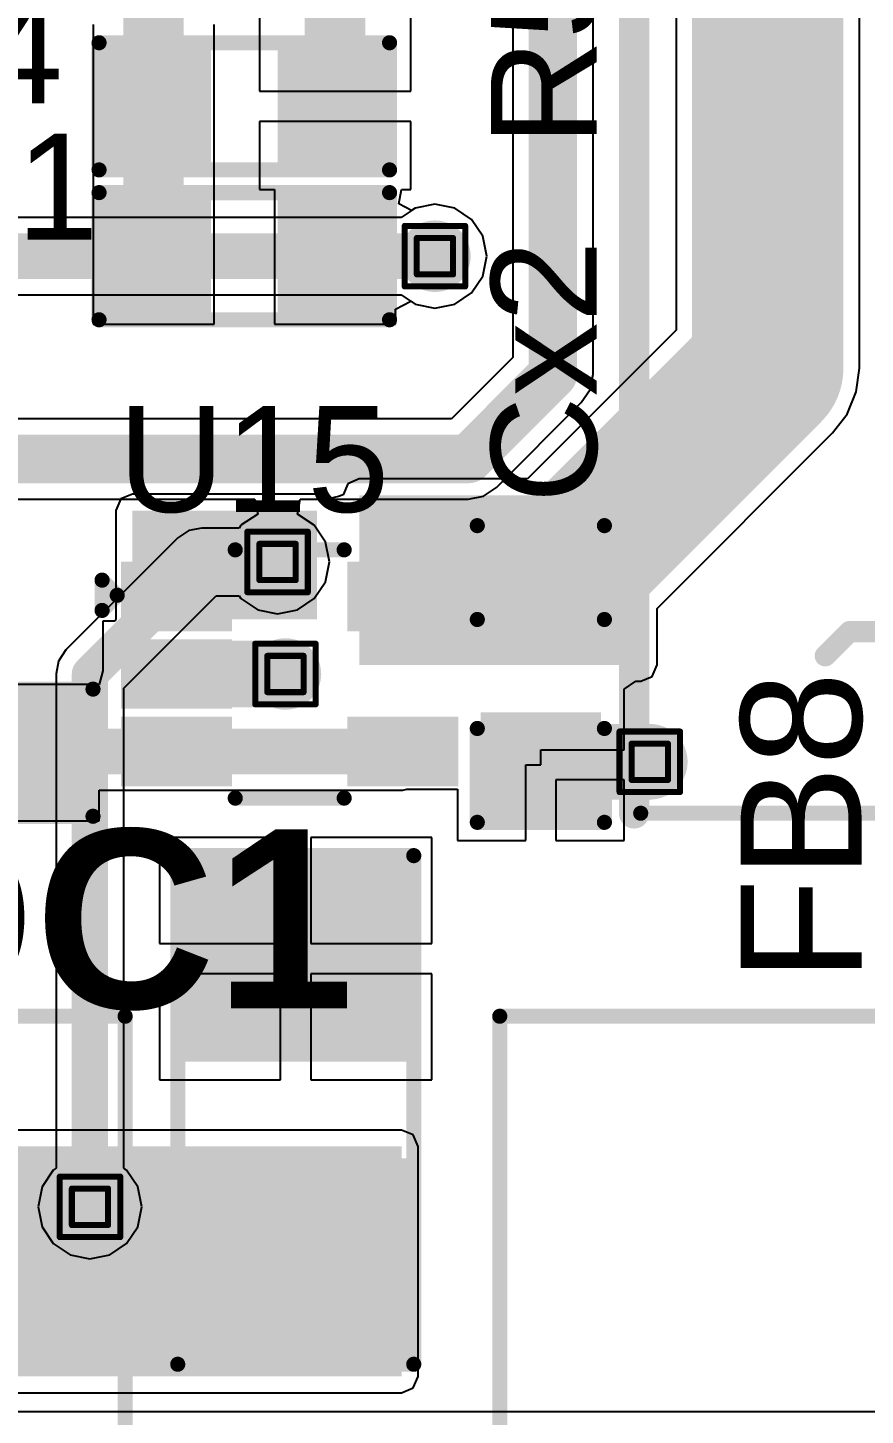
# Model space of a CAD drawing. Header units: inches. Extents: x -0.3 to 9.9, y -0.4 to 5.
# Drawn here: x 1.3414 to 1.6182, y 0.1742 to 0.6325 of the extents above; entities that cross this region are included whole.
import ezdxf

# ---------------------------------------------------------------- set-up
doc = ezdxf.new("R2010")
doc.units = ezdxf.units.IN
doc.header["$MEASUREMENT"] = 0
for name, color, linetype in [('Bottom Layer', 5, 'Continuous'), ('Bottom Solder', 6, 'Continuous'), ('Dimension', 6, 'Continuous'), ('Drill Drawing', 1, 'Continuous'), ('Top Layer', 1, 'Continuous'), ('Top Overlay', 2, 'Continuous'), ('Top Paste', 8, 'Continuous'), ('Top Solder', 216, 'Continuous'), ('Via Holes', 16, 'Continuous')]:
    doc.layers.add(name, color=color, linetype=linetype)
doc.styles.add('Arial', font='', dxfattribs={"height": 0.2})
doc.styles.add('Arial_Bold', font='', dxfattribs={"height": 0.2})
doc.styles.get('Arial').set_extended_font_data('Arial')
doc.styles.get('Arial_Bold').set_extended_font_data('Arial', bold=True)

# ---------------------------------------------------------------- blocks, each defined once
blk = doc.blocks.new('R___0603_3')
at = {"layer": 'Top Layer'}
for points in [[(-0.015, 0.0175), (-0.015, -0.0175), (-0.045, -0.0175), (-0.045, 0.0175)], [(0.045, 0.0175), (0.045, -0.0175), (0.015, -0.0175), (0.015, 0.0175)]]:
    blk.add_hatch(color=1, dxfattribs=at).paths.add_polyline_path(points)
at = {"layer": 'Top Paste'}
for points in [[(-0.015, 0.0175), (-0.015, -0.0175), (-0.045, -0.0175), (-0.045, 0.0175)], [(0.045, 0.0175), (0.045, -0.0175), (0.015, -0.0175), (0.015, 0.0175)]]:
    blk.add_hatch(color=8, dxfattribs=at).paths.add_polyline_path(points)
at = {"layer": 'Top Solder'}
for points in [[(-0.011, 0.0215), (-0.011, -0.0215), (-0.049, -0.0215), (-0.049, 0.0215)], [(0.049, 0.0215), (0.049, -0.0215), (0.011, -0.0215), (0.011, 0.0215)]]:
    blk.add_hatch(color=216, dxfattribs=at).paths.add_polyline_path(points)
at = {"layer": 'Top Overlay'}
for points in [[(-0.048, 0.021, 0.005, 0.005, 0), (-0.048, -0.021, 0.005, 0.005, 0)], [(0.048, 0.021, 0.005, 0.005, 0), (-0.048, 0.021, 0.005, 0.005, 0)], [(0.048, 0.021, 0.005, 0.005, 0), (0.048, -0.021, 0.005, 0.005, 0)], [(0.048, -0.021, 0.005, 0.005, 0), (-0.048, -0.021, 0.005, 0.005, 0)]]:
    blk.add_lwpolyline(points, format="xyseb", dxfattribs=at)
for points in [[(-0.04925, 0.021, 0.0025, 0.0025, 1), (-0.04675, 0.021, 0.0025, 0.0025, 1)], [(-0.04925, 0.021, 0.0025, 0.0025, 1), (-0.04675, 0.021, 0.0025, 0.0025, 1)], [(0.04675, 0.021, 0.0025, 0.0025, 1), (0.04925, 0.021, 0.0025, 0.0025, 1)], [(0.04675, 0.021, 0.0025, 0.0025, 1), (0.04925, 0.021, 0.0025, 0.0025, 1)], [(-0.04925, -0.021, 0.0025, 0.0025, 1), (-0.04675, -0.021, 0.0025, 0.0025, 1)], [(-0.04925, -0.021, 0.0025, 0.0025, 1), (-0.04675, -0.021, 0.0025, 0.0025, 1)], [(0.04675, -0.021, 0.0025, 0.0025, 1), (0.04925, -0.021, 0.0025, 0.0025, 1)], [(0.04675, -0.021, 0.0025, 0.0025, 1), (0.04925, -0.021, 0.0025, 0.0025, 1)]]:
    blk.add_lwpolyline(points, format="xyseb", close=True, dxfattribs=at)
blk = doc.blocks.new('HA0200500000G_6')
at = {"layer": 'Top Overlay'}
for points in [[(-0.301, 0.212, 0.005, 0.005, 0), (0.203, 0.212, 0.005, 0.005, 0)], [(0.203, -0.21, 0.005, 0.005, 0), (0.203, 0.212, 0.005, 0.005, 0)]]:
    blk.add_lwpolyline(points, format="xyseb", dxfattribs=at)
blk.add_lwpolyline([(0.20175, 0.212, 0.0025, 0.0025, 1), (0.20425, 0.212, 0.0025, 0.0025, 1)], format="xyseb", close=True, dxfattribs=at)
blk.add_lwpolyline([(0.20175, 0.212, 0.0025, 0.0025, 1), (0.20425, 0.212, 0.0025, 0.0025, 1)], format="xyseb", close=True, dxfattribs=at)
blk = doc.blocks.new('HA0200500000G_7')
at = {"layer": 'Top Overlay'}
for points in [[(-0.301, 0.212, 0.005, 0.005, 0), (0.203, 0.212, 0.005, 0.005, 0)], [(-0.301, -0.21, 0.005, 0.005, 0), (-0.301, 0.212, 0.005, 0.005, 0)]]:
    blk.add_lwpolyline(points, format="xyseb", dxfattribs=at)
blk.add_lwpolyline([(-0.30225, 0.212, 0.0025, 0.0025, 1), (-0.29975, 0.212, 0.0025, 0.0025, 1)], format="xyseb", close=True, dxfattribs=at)
blk.add_lwpolyline([(-0.30225, 0.212, 0.0025, 0.0025, 1), (-0.29975, 0.212, 0.0025, 0.0025, 1)], format="xyseb", close=True, dxfattribs=at)
blk = doc.blocks.new('ZIO_101954_13')
at = {"layer": 'Top Overlay'}
for points in [[(-0.719, -1.74, 0.005, 0.005, 0), (-0.719, 0.057, 0.005, 0.005, 0)], [(-0.719, -1.74, 0.005, 0.005, 0), (0.719, -1.74, 0.005, 0.005, 0)]]:
    blk.add_lwpolyline(points, format="xyseb", dxfattribs=at)
blk.add_lwpolyline([(-0.72025, -1.74, 0.0025, 0.0025, 1), (-0.71775, -1.74, 0.0025, 0.0025, 1)], format="xyseb", close=True, dxfattribs=at)
blk.add_lwpolyline([(-0.72025, -1.74, 0.0025, 0.0025, 1), (-0.71775, -1.74, 0.0025, 0.0025, 1)], format="xyseb", close=True, dxfattribs=at)
blk = doc.blocks.new('SC_70_5_19')
at = {"layer": 'Top Layer'}
for points in [[(-0.05177, 0.03307), (-0.02303, 0.03307), (-0.02303, 0.01811), (-0.05177, 0.01811)], [(0.02303, 0.03307), (0.05177, 0.03307), (0.05177, 0.01811), (0.02303, 0.01811)], [(-0.05177, 0.00748), (-0.02303, 0.00748), (-0.02303, -0.00748), (-0.05177, -0.00748)], [(-0.05177, -0.01811), (-0.02303, -0.01811), (-0.02303, -0.03307), (-0.05177, -0.03307)], [(0.02303, -0.01811), (0.05177, -0.01811), (0.05177, -0.03307), (0.02303, -0.03307)]]:
    blk.add_hatch(color=1, dxfattribs=at).paths.add_polyline_path(points)
at = {"layer": 'Top Paste'}
for points in [[(-0.05177, 0.03307), (-0.02303, 0.03307), (-0.02303, 0.01811), (-0.05177, 0.01811)], [(0.02303, 0.03307), (0.05177, 0.03307), (0.05177, 0.01811), (0.02303, 0.01811)], [(-0.05177, 0.00748), (-0.02303, 0.00748), (-0.02303, -0.00748), (-0.05177, -0.00748)], [(-0.05177, -0.01811), (-0.02303, -0.01811), (-0.02303, -0.03307), (-0.05177, -0.03307)], [(0.02303, -0.01811), (0.05177, -0.01811), (0.05177, -0.03307), (0.02303, -0.03307)]]:
    blk.add_hatch(color=8, dxfattribs=at).paths.add_polyline_path(points)
at = {"layer": 'Top Solder'}
for points in [[(-0.05577, 0.03707), (-0.01903, 0.03707), (-0.01903, 0.01411), (-0.05577, 0.01411)], [(0.01903, 0.03707), (0.05577, 0.03707), (0.05577, 0.01411), (0.01903, 0.01411)], [(-0.05577, 0.01148), (-0.01903, 0.01148), (-0.01903, -0.01148), (-0.05577, -0.01148)], [(-0.05577, -0.01411), (-0.01903, -0.01411), (-0.01903, -0.03707), (-0.05577, -0.03707)], [(0.01903, -0.01411), (0.05577, -0.01411), (0.05577, -0.03707), (0.01903, -0.03707)]]:
    blk.add_hatch(color=216, dxfattribs=at).paths.add_polyline_path(points)
at = {"layer": 'Top Overlay'}
for points in [[(-0.018, 0.041, 0.005, 0.005, 0), (0.018, 0.041, 0.005, 0.005, 0)], [(-0.062, 0.031, 0.005, 0.005, 0), (-0.057, 0.026, 0.005, 0.005, 0)], [(-0.062, 0.021, 0.005, 0.005, 0), (-0.062, 0.031, 0.005, 0.005, 0)], [(-0.062, 0.021, 0.005, 0.005, 0), (-0.057, 0.026, 0.005, 0.005, 0)], [(-0.018, -0.041, 0.005, 0.005, 0), (0.018, -0.041, 0.005, 0.005, 0)]]:
    blk.add_lwpolyline(points, format="xyseb", dxfattribs=at)
for points in [[(-0.01925, 0.041, 0.0025, 0.0025, 1), (-0.01675, 0.041, 0.0025, 0.0025, 1)], [(0.01675, 0.041, 0.0025, 0.0025, 1), (0.01925, 0.041, 0.0025, 0.0025, 1)], [(-0.06325, 0.031, 0.0025, 0.0025, 1), (-0.06075, 0.031, 0.0025, 0.0025, 1)], [(-0.06325, 0.031, 0.0025, 0.0025, 1), (-0.06075, 0.031, 0.0025, 0.0025, 1)], [(-0.05825, 0.026, 0.0025, 0.0025, 1), (-0.05575, 0.026, 0.0025, 0.0025, 1)], [(-0.05825, 0.026, 0.0025, 0.0025, 1), (-0.05575, 0.026, 0.0025, 0.0025, 1)], [(-0.06325, 0.021, 0.0025, 0.0025, 1), (-0.06075, 0.021, 0.0025, 0.0025, 1)], [(-0.06325, 0.021, 0.0025, 0.0025, 1), (-0.06075, 0.021, 0.0025, 0.0025, 1)], [(-0.01925, -0.041, 0.0025, 0.0025, 1), (-0.01675, -0.041, 0.0025, 0.0025, 1)], [(0.01675, -0.041, 0.0025, 0.0025, 1), (0.01925, -0.041, 0.0025, 0.0025, 1)]]:
    blk.add_lwpolyline(points, format="xyseb", close=True, dxfattribs=at)
blk = doc.blocks.new('R___0603_21')
at = {"layer": 'Top Layer'}
for points in [[(-0.015, 0.0175), (-0.015, -0.0175), (-0.045, -0.0175), (-0.045, 0.0175)], [(0.045, 0.0175), (0.045, -0.0175), (0.015, -0.0175), (0.015, 0.0175)]]:
    blk.add_hatch(color=1, dxfattribs=at).paths.add_polyline_path(points)
at = {"layer": 'Top Paste'}
for points in [[(-0.015, 0.0175), (-0.015, -0.0175), (-0.045, -0.0175), (-0.045, 0.0175)], [(0.045, 0.0175), (0.045, -0.0175), (0.015, -0.0175), (0.015, 0.0175)]]:
    blk.add_hatch(color=8, dxfattribs=at).paths.add_polyline_path(points)
at = {"layer": 'Top Solder'}
for points in [[(-0.011, 0.0215), (-0.011, -0.0215), (-0.049, -0.0215), (-0.049, 0.0215)], [(0.049, 0.0215), (0.049, -0.0215), (0.011, -0.0215), (0.011, 0.0215)]]:
    blk.add_hatch(color=216, dxfattribs=at).paths.add_polyline_path(points)
at = {"layer": 'Top Overlay'}
for points in [[(-0.048, 0.021, 0.005, 0.005, 0), (-0.048, -0.021, 0.005, 0.005, 0)], [(0.048, 0.021, 0.005, 0.005, 0), (-0.048, 0.021, 0.005, 0.005, 0)], [(0.048, 0.021, 0.005, 0.005, 0), (0.048, -0.021, 0.005, 0.005, 0)], [(0.048, -0.021, 0.005, 0.005, 0), (-0.048, -0.021, 0.005, 0.005, 0)]]:
    blk.add_lwpolyline(points, format="xyseb", dxfattribs=at)
for points in [[(-0.04925, 0.021, 0.0025, 0.0025, 1), (-0.04675, 0.021, 0.0025, 0.0025, 1)], [(-0.04925, 0.021, 0.0025, 0.0025, 1), (-0.04675, 0.021, 0.0025, 0.0025, 1)], [(0.04675, 0.021, 0.0025, 0.0025, 1), (0.04925, 0.021, 0.0025, 0.0025, 1)], [(0.04675, 0.021, 0.0025, 0.0025, 1), (0.04925, 0.021, 0.0025, 0.0025, 1)], [(-0.04925, -0.021, 0.0025, 0.0025, 1), (-0.04675, -0.021, 0.0025, 0.0025, 1)], [(-0.04925, -0.021, 0.0025, 0.0025, 1), (-0.04675, -0.021, 0.0025, 0.0025, 1)], [(0.04675, -0.021, 0.0025, 0.0025, 1), (0.04925, -0.021, 0.0025, 0.0025, 1)], [(0.04675, -0.021, 0.0025, 0.0025, 1), (0.04925, -0.021, 0.0025, 0.0025, 1)]]:
    blk.add_lwpolyline(points, format="xyseb", close=True, dxfattribs=at)
blk = doc.blocks.new('R___0603_22')
at = {"layer": 'Top Layer'}
for points in [[(-0.015, 0.0175), (-0.015, -0.0175), (-0.045, -0.0175), (-0.045, 0.0175)], [(0.045, 0.0175), (0.045, -0.0175), (0.015, -0.0175), (0.015, 0.0175)]]:
    blk.add_hatch(color=1, dxfattribs=at).paths.add_polyline_path(points)
at = {"layer": 'Top Paste'}
for points in [[(-0.015, 0.0175), (-0.015, -0.0175), (-0.045, -0.0175), (-0.045, 0.0175)], [(0.045, 0.0175), (0.045, -0.0175), (0.015, -0.0175), (0.015, 0.0175)]]:
    blk.add_hatch(color=8, dxfattribs=at).paths.add_polyline_path(points)
at = {"layer": 'Top Solder'}
for points in [[(-0.011, 0.0215), (-0.011, -0.0215), (-0.049, -0.0215), (-0.049, 0.0215)], [(0.049, 0.0215), (0.049, -0.0215), (0.011, -0.0215), (0.011, 0.0215)]]:
    blk.add_hatch(color=216, dxfattribs=at).paths.add_polyline_path(points)
at = {"layer": 'Top Overlay'}
for points in [[(-0.048, 0.021, 0.005, 0.005, 0), (0.048, 0.021, 0.005, 0.005, 0)], [(-0.048, -0.021, 0.005, 0.005, 0), (-0.048, 0.021, 0.005, 0.005, 0)], [(0.048, -0.021, 0.005, 0.005, 0), (0.048, 0.021, 0.005, 0.005, 0)], [(-0.048, -0.021, 0.005, 0.005, 0), (0.048, -0.021, 0.005, 0.005, 0)]]:
    blk.add_lwpolyline(points, format="xyseb", dxfattribs=at)
for points in [[(-0.04925, 0.021, 0.0025, 0.0025, 1), (-0.04675, 0.021, 0.0025, 0.0025, 1)], [(-0.04925, 0.021, 0.0025, 0.0025, 1), (-0.04675, 0.021, 0.0025, 0.0025, 1)], [(0.04675, 0.021, 0.0025, 0.0025, 1), (0.04925, 0.021, 0.0025, 0.0025, 1)], [(0.04675, 0.021, 0.0025, 0.0025, 1), (0.04925, 0.021, 0.0025, 0.0025, 1)], [(-0.04925, -0.021, 0.0025, 0.0025, 1), (-0.04675, -0.021, 0.0025, 0.0025, 1)], [(-0.04925, -0.021, 0.0025, 0.0025, 1), (-0.04675, -0.021, 0.0025, 0.0025, 1)], [(0.04675, -0.021, 0.0025, 0.0025, 1), (0.04925, -0.021, 0.0025, 0.0025, 1)], [(0.04675, -0.021, 0.0025, 0.0025, 1), (0.04925, -0.021, 0.0025, 0.0025, 1)]]:
    blk.add_lwpolyline(points, format="xyseb", close=True, dxfattribs=at)
blk = doc.blocks.new('R___1206_23')
at = {"layer": 'Top Layer'}
for points in [[(-0.08, 0.035), (-0.02, 0.035), (-0.02, -0.035), (-0.08, -0.035)], [(0.02, 0.035), (0.08, 0.035), (0.08, -0.035), (0.02, -0.035)]]:
    blk.add_hatch(color=1, dxfattribs=at).paths.add_polyline_path(points)
at = {"layer": 'Top Paste'}
for points in [[(-0.08, 0.035), (-0.02, 0.035), (-0.02, -0.035), (-0.08, -0.035)], [(0.02, 0.035), (0.08, 0.035), (0.08, -0.035), (0.02, -0.035)]]:
    blk.add_hatch(color=8, dxfattribs=at).paths.add_polyline_path(points)
at = {"layer": 'Top Solder'}
for points in [[(-0.084, 0.039), (-0.016, 0.039), (-0.016, -0.039), (-0.084, -0.039)], [(0.016, 0.039), (0.084, 0.039), (0.084, -0.039), (0.016, -0.039)]]:
    blk.add_hatch(color=216, dxfattribs=at).paths.add_polyline_path(points)
at = {"layer": 'Top Overlay'}
for points in [[(0.084, 0.039, 0.005, 0.005, 0), (-0.084, 0.039, 0.005, 0.005, 0)], [(-0.084, -0.039, 0.005, 0.005, 0), (-0.084, 0.039, 0.005, 0.005, 0)], [(0.084, -0.039, 0.005, 0.005, 0), (0.084, 0.039, 0.005, 0.005, 0)], [(0.084, -0.039, 0.005, 0.005, 0), (-0.084, -0.039, 0.005, 0.005, 0)]]:
    blk.add_lwpolyline(points, format="xyseb", dxfattribs=at)
for points in [[(-0.08525, 0.039, 0.0025, 0.0025, 1), (-0.08275, 0.039, 0.0025, 0.0025, 1)], [(-0.08525, 0.039, 0.0025, 0.0025, 1), (-0.08275, 0.039, 0.0025, 0.0025, 1)], [(0.08275, 0.039, 0.0025, 0.0025, 1), (0.08525, 0.039, 0.0025, 0.0025, 1)], [(0.08275, 0.039, 0.0025, 0.0025, 1), (0.08525, 0.039, 0.0025, 0.0025, 1)], [(-0.08525, -0.039, 0.0025, 0.0025, 1), (-0.08275, -0.039, 0.0025, 0.0025, 1)], [(-0.08525, -0.039, 0.0025, 0.0025, 1), (-0.08275, -0.039, 0.0025, 0.0025, 1)], [(0.08275, -0.039, 0.0025, 0.0025, 1), (0.08525, -0.039, 0.0025, 0.0025, 1)], [(0.08275, -0.039, 0.0025, 0.0025, 1), (0.08525, -0.039, 0.0025, 0.0025, 1)]]:
    blk.add_lwpolyline(points, format="xyseb", close=True, dxfattribs=at)
blk = doc.blocks.new('C___0603_27')
at = {"layer": 'Top Layer'}
for points in [[(-0.015, 0.0175), (-0.015, -0.0175), (-0.045, -0.0175), (-0.045, 0.0175)], [(0.045, 0.0175), (0.045, -0.0175), (0.015, -0.0175), (0.015, 0.0175)]]:
    blk.add_hatch(color=1, dxfattribs=at).paths.add_polyline_path(points)
at = {"layer": 'Top Paste'}
for points in [[(-0.015, 0.0175), (-0.015, -0.0175), (-0.045, -0.0175), (-0.045, 0.0175)], [(0.045, 0.0175), (0.045, -0.0175), (0.015, -0.0175), (0.015, 0.0175)]]:
    blk.add_hatch(color=8, dxfattribs=at).paths.add_polyline_path(points)
at = {"layer": 'Top Solder'}
for points in [[(-0.01264, 0.01986), (-0.01264, -0.01986), (-0.04736, -0.01986), (-0.04736, 0.01986)], [(0.04736, 0.01986), (0.04736, -0.01986), (0.01264, -0.01986), (0.01264, 0.01986)]]:
    blk.add_hatch(color=216, dxfattribs=at).paths.add_polyline_path(points)
at = {"layer": 'Top Overlay'}
for points in [[(-0.049, -0.021, 0.005, 0.005, 0), (-0.049, 0.021, 0.005, 0.005, 0)], [(-0.018, 0.021, 0.005, 0.005, 0), (-0.049, 0.021, 0.005, 0.005, 0)], [(0.049, 0.021, 0.005, 0.005, 0), (0.018, 0.021, 0.005, 0.005, 0)], [(0.049, -0.021, 0.005, 0.005, 0), (0.049, 0.021, 0.005, 0.005, 0)], [(-0.018, -0.021, 0.005, 0.005, 0), (-0.049, -0.021, 0.005, 0.005, 0)], [(0.049, -0.021, 0.005, 0.005, 0), (0.018, -0.021, 0.005, 0.005, 0)]]:
    blk.add_lwpolyline(points, format="xyseb", dxfattribs=at)
for points in [[(-0.05025, 0.021, 0.0025, 0.0025, 1), (-0.04775, 0.021, 0.0025, 0.0025, 1)], [(-0.05025, 0.021, 0.0025, 0.0025, 1), (-0.04775, 0.021, 0.0025, 0.0025, 1)], [(-0.01925, 0.021, 0.0025, 0.0025, 1), (-0.01675, 0.021, 0.0025, 0.0025, 1)], [(0.01675, 0.021, 0.0025, 0.0025, 1), (0.01925, 0.021, 0.0025, 0.0025, 1)], [(0.04775, 0.021, 0.0025, 0.0025, 1), (0.05025, 0.021, 0.0025, 0.0025, 1)], [(0.04775, 0.021, 0.0025, 0.0025, 1), (0.05025, 0.021, 0.0025, 0.0025, 1)], [(-0.05025, -0.021, 0.0025, 0.0025, 1), (-0.04775, -0.021, 0.0025, 0.0025, 1)], [(-0.05025, -0.021, 0.0025, 0.0025, 1), (-0.04775, -0.021, 0.0025, 0.0025, 1)], [(-0.01925, -0.021, 0.0025, 0.0025, 1), (-0.01675, -0.021, 0.0025, 0.0025, 1)], [(0.01675, -0.021, 0.0025, 0.0025, 1), (0.01925, -0.021, 0.0025, 0.0025, 1)], [(0.04775, -0.021, 0.0025, 0.0025, 1), (0.05025, -0.021, 0.0025, 0.0025, 1)], [(0.04775, -0.021, 0.0025, 0.0025, 1), (0.05025, -0.021, 0.0025, 0.0025, 1)]]:
    blk.add_lwpolyline(points, format="xyseb", close=True, dxfattribs=at)

msp = doc.modelspace()

# ---------------------------------------------------------------- hatches: boundary and pattern name
at = {"layer": 'Bottom Layer'}
h = msp.add_hatch(color=5, dxfattribs=at)
edge = h.paths.add_edge_path()
edge.add_arc((1.476, 0.557), 0.01181, 0, 360)
h = msp.add_hatch(color=5, dxfattribs=at)
edge = h.paths.add_edge_path()
edge.add_arc((1.424, 0.456), 0.01181, 0, 360)
h = msp.add_hatch(color=5, dxfattribs=at)
edge = h.paths.add_edge_path()
edge.add_arc((1.4266, 0.419), 0.01181, 0, 360)
h = msp.add_hatch(color=5, dxfattribs=at)
edge = h.paths.add_edge_path()
edge.add_arc((1.547, 0.39), 0.01181, 0, 360)
h = msp.add_hatch(color=5, dxfattribs=at)
edge = h.paths.add_edge_path()
edge.add_arc((1.362, 0.243), 0.01181, 0, 360)
at = {"layer": 'Bottom Solder'}
h = msp.add_hatch(color=6, dxfattribs=at)
edge = h.paths.add_edge_path()
edge.add_arc((1.476, 0.557), 0.00591, 0, 360)
h = msp.add_hatch(color=6, dxfattribs=at)
edge = h.paths.add_edge_path()
edge.add_arc((1.424, 0.456), 0.00591, 0, 360)
h = msp.add_hatch(color=6, dxfattribs=at)
edge = h.paths.add_edge_path()
edge.add_arc((1.4266, 0.419), 0.00591, 0, 360)
h = msp.add_hatch(color=6, dxfattribs=at)
edge = h.paths.add_edge_path()
edge.add_arc((1.547, 0.39), 0.00591, 0, 360)
h = msp.add_hatch(color=6, dxfattribs=at)
edge = h.paths.add_edge_path()
edge.add_arc((1.362, 0.243), 0.00591, 0, 360)
at = {"layer": 'Top Layer'}
h = msp.add_hatch(color=1, dxfattribs=at)
edge = h.paths.add_edge_path()
edge.add_arc((1.476, 0.557), 0.01181, 0, 360)
for points in [[(1.544, 0.478), (1.451, 0.478), (1.451, 0.422), (1.544, 0.422)], [(1.376, 0.43707), (1.437, 0.43707), (1.437, 0.473), (1.376, 0.473)], [(1.235, 0.187), (1.465, 0.187), (1.465, 0.26295), (1.235, 0.26295)]]:
    msp.add_hatch(color=1, dxfattribs=at).paths.add_polyline_path(points)
h = msp.add_hatch(color=1, dxfattribs=at)
edge = h.paths.add_edge_path()
edge.add_arc((1.424, 0.456), 0.01181, 0, 360)
h = msp.add_hatch(color=1, dxfattribs=at)
edge = h.paths.add_edge_path()
edge.add_arc((1.4266, 0.419), 0.01181, 0, 360)
h = msp.add_hatch(color=1, dxfattribs=at)
edge = h.paths.add_edge_path()
edge.add_arc((1.547, 0.39), 0.01181, 0, 360)
h = msp.add_hatch(color=1, dxfattribs=at)
edge = h.paths.add_edge_path()
edge.add_arc((1.362, 0.243), 0.01181, 0, 360)
at = {"layer": 'Top Solder'}
h = msp.add_hatch(color=216, dxfattribs=at)
edge = h.paths.add_edge_path()
edge.add_arc((1.476, 0.557), 0.00591, 0, 360)
h = msp.add_hatch(color=216, dxfattribs=at)
edge = h.paths.add_edge_path()
edge.add_arc((1.424, 0.456), 0.00591, 0, 360)
h = msp.add_hatch(color=216, dxfattribs=at)
edge = h.paths.add_edge_path()
edge.add_arc((1.4266, 0.419), 0.00591, 0, 360)
h = msp.add_hatch(color=216, dxfattribs=at)
edge = h.paths.add_edge_path()
edge.add_arc((1.547, 0.39), 0.00591, 0, 360)
h = msp.add_hatch(color=216, dxfattribs=at)
edge = h.paths.add_edge_path()
edge.add_arc((1.362, 0.243), 0.00591, 0, 360)
at = {"layer": 'Via Holes'}
h = msp.add_hatch(color=7, dxfattribs=at)
edge = h.paths.add_edge_path()
edge.add_arc((1.476, 0.557), 0.00591, 0, 360)
h = msp.add_hatch(color=7, dxfattribs=at)
edge = h.paths.add_edge_path()
edge.add_arc((1.424, 0.456), 0.00591, 0, 360)
h = msp.add_hatch(color=7, dxfattribs=at)
edge = h.paths.add_edge_path()
edge.add_arc((1.4266, 0.419), 0.00591, 0, 360)
h = msp.add_hatch(color=7, dxfattribs=at)
edge = h.paths.add_edge_path()
edge.add_arc((1.547, 0.39), 0.00591, 0, 360)
h = msp.add_hatch(color=7, dxfattribs=at)
edge = h.paths.add_edge_path()
edge.add_arc((1.362, 0.243), 0.00591, 0, 360)

# ---------------------------------------------------------------- linework, layer by layer
at = {"layer": 'Bottom Layer'}
for p, q in [((1.50175, 0.66558), (1.50175, 0.52349)), ((1.52825, 0.518), (1.52825, 0.66558)), ((1.476, 0.57414), (1.46944, 0.57284)), ((1.48256, 0.57284), (1.476, 0.57414)), ((1.46482, 0.56974), (1.291, 0.56974)), ((1.46944, 0.57284), (1.46482, 0.56974)), ((1.48812, 0.56912), (1.48256, 0.57284)), ((1.49184, 0.56356), (1.48812, 0.56912)), ((1.49314, 0.557), (1.49184, 0.56356)), ((1.49184, 0.55044), (1.49314, 0.557)), ((1.48812, 0.54488), (1.49184, 0.55044)), ((1.29628, 0.54426), (1.46482, 0.54426)), ((1.46482, 0.54426), (1.46944, 0.54116)), ((1.46944, 0.54116), (1.476, 0.53986)), ((1.476, 0.53986), (1.48256, 0.54116)), ((1.48256, 0.54116), (1.48812, 0.54488)), ((1.50175, 0.52349), (1.48151, 0.50325)), ((1.52725, 0.51293), (1.52825, 0.518)), ((1.52437, 0.50863), (1.52725, 0.51293)), ((1.49637, 0.48063), (1.52437, 0.50863)), ((1.48151, 0.50325), (1.264, 0.50325)), ((1.26949, 0.47675), (1.41649, 0.47675)), ((1.41649, 0.47675), (1.41744, 0.47184)), ((1.43056, 0.47184), (1.43151, 0.47675)), ((1.43151, 0.47675), (1.487, 0.47675)), ((1.487, 0.47675), (1.49207, 0.47775)), ((1.49207, 0.47775), (1.49637, 0.48063)), ((1.41188, 0.46812), (1.41128, 0.46722)), ((1.41744, 0.47184), (1.41188, 0.46812)), ((1.43612, 0.46812), (1.43056, 0.47184)), ((1.43984, 0.46256), (1.43612, 0.46812)), ((1.39107, 0.46393), (1.35407, 0.42693)), ((1.39471, 0.46636), (1.39107, 0.46393)), ((1.399, 0.46722), (1.39471, 0.46636)), ((1.41128, 0.46722), (1.399, 0.46722)), ((1.399, 0.46722), (1.399, 0.46722)), ((1.44114, 0.456), (1.43984, 0.46256)), ((1.43984, 0.44944), (1.44114, 0.456)), ((1.43612, 0.44388), (1.43984, 0.44944)), ((1.37322, 0.41435), (1.40365, 0.44478)), ((1.40365, 0.44478), (1.41128, 0.44478)), ((1.41128, 0.44478), (1.41188, 0.44388)), ((1.41188, 0.44388), (1.41744, 0.44016)), ((1.41744, 0.44016), (1.424, 0.43886)), ((1.424, 0.43886), (1.43056, 0.44016)), ((1.43056, 0.44016), (1.43612, 0.44388)), ((1.35407, 0.42693), (1.35164, 0.42329)), ((1.35164, 0.42329), (1.35078, 0.419)), ((1.35078, 0.419), (1.35078, 0.419)), ((1.35078, 0.419), (1.35078, 0.25572)), ((1.37322, 0.25572), (1.37322, 0.41435)), ((1.34988, 0.25512), (1.34616, 0.24956)), ((1.35078, 0.25572), (1.34988, 0.25512)), ((1.37412, 0.25512), (1.37322, 0.25572)), ((1.37784, 0.24956), (1.37412, 0.25512)), ((1.34616, 0.24956), (1.34486, 0.243)), ((1.37914, 0.243), (1.37784, 0.24956)), ((1.34486, 0.243), (1.34616, 0.23644)), ((1.37784, 0.23644), (1.37914, 0.243)), ((1.34616, 0.23644), (1.34988, 0.23088)), ((1.37412, 0.23088), (1.37784, 0.23644)), ((1.34988, 0.23088), (1.35544, 0.22716)), ((1.36856, 0.22716), (1.37412, 0.23088)), ((1.35544, 0.22716), (1.362, 0.22586)), ((1.362, 0.22586), (1.36856, 0.22716)), ((3.20938, 0.17525), (1.22249, 0.17525))]:
    msp.add_line(p, q, dxfattribs=at)
for points in [[(1.515, 0.518, 0.016, 0.016, 0), (1.515, 0.676, 0.016, 0.016, 0)], [(1.291, 0.557, 0.015, 0.015, 0), (1.476, 0.557, 0.015, 0.015, 0)], [(1.487, 0.49, 0.016, 0.016, 0), (1.515, 0.518, 0.016, 0.016, 0)], [(1.264, 0.49, 0.016, 0.016, 0), (1.487, 0.49, 0.016, 0.016, 0)], [(1.362, 0.419, 0.012, 0.012, 0), (1.399, 0.456, 0.012, 0.012, 0)], [(1.399, 0.456, 0.012, 0.012, 0), (1.424, 0.456, 0.012, 0.012, 0)], [(1.362, 0.243, 0.012, 0.012, 0), (1.362, 0.419, 0.012, 0.012, 0)]]:
    msp.add_lwpolyline(points, format="xyseb", dxfattribs=at)
for points in [[(1.47225, 0.557, 0.0075, 0.0075, 1), (1.47975, 0.557, 0.0075, 0.0075, 1)], [(1.511, 0.518, 0.008, 0.008, 1), (1.519, 0.518, 0.008, 0.008, 1)], [(1.511, 0.518, 0.008, 0.008, 1), (1.519, 0.518, 0.008, 0.008, 1)], [(1.483, 0.49, 0.008, 0.008, 1), (1.491, 0.49, 0.008, 0.008, 1)], [(1.483, 0.49, 0.008, 0.008, 1), (1.491, 0.49, 0.008, 0.008, 1)], [(1.396, 0.456, 0.006, 0.006, 1), (1.402, 0.456, 0.006, 0.006, 1)], [(1.396, 0.456, 0.006, 0.006, 1), (1.402, 0.456, 0.006, 0.006, 1)], [(1.421, 0.456, 0.006, 0.006, 1), (1.427, 0.456, 0.006, 0.006, 1)], [(1.359, 0.419, 0.006, 0.006, 1), (1.365, 0.419, 0.006, 0.006, 1)], [(1.359, 0.419, 0.006, 0.006, 1), (1.365, 0.419, 0.006, 0.006, 1)], [(1.359, 0.243, 0.006, 0.006, 1), (1.365, 0.243, 0.006, 0.006, 1)]]:
    msp.add_lwpolyline(points, format="xyseb", close=True, dxfattribs=at)
at = {"layer": 'Dimension'}
msp.add_lwpolyline([(1.54182, 0.37295, 0.01, 0.01, 0), (1.54182, 1.27145, 0.01, 0.01, 0)], format="xyseb", dxfattribs=at)
msp.add_lwpolyline([(1.53932, 0.37295, 0.005, 0.005, 1), (1.54432, 0.37295, 0.005, 0.005, 1)], format="xyseb", close=True, dxfattribs=at)
at = {"layer": 'Drill Drawing'}
for points in [[(1.466, 0.567, 0.002, 0.002, 0), (1.486, 0.567, 0.002, 0.002, 0)], [(1.466, 0.547, 0.002, 0.002, 0), (1.466, 0.567, 0.002, 0.002, 0)], [(1.47, 0.563, 0.002, 0.002, 0), (1.482, 0.563, 0.002, 0.002, 0)], [(1.47, 0.551, 0.002, 0.002, 0), (1.47, 0.563, 0.002, 0.002, 0)], [(1.482, 0.551, 0.002, 0.002, 0), (1.482, 0.563, 0.002, 0.002, 0)], [(1.486, 0.547, 0.002, 0.002, 0), (1.486, 0.567, 0.002, 0.002, 0)], [(1.47, 0.551, 0.002, 0.002, 0), (1.482, 0.551, 0.002, 0.002, 0)], [(1.466, 0.547, 0.002, 0.002, 0), (1.486, 0.547, 0.002, 0.002, 0)], [(1.414, 0.466, 0.002, 0.002, 0), (1.434, 0.466, 0.002, 0.002, 0)], [(1.414, 0.446, 0.002, 0.002, 0), (1.414, 0.466, 0.002, 0.002, 0)], [(1.418, 0.462, 0.002, 0.002, 0), (1.43, 0.462, 0.002, 0.002, 0)], [(1.418, 0.45, 0.002, 0.002, 0), (1.418, 0.462, 0.002, 0.002, 0)], [(1.43, 0.45, 0.002, 0.002, 0), (1.43, 0.462, 0.002, 0.002, 0)], [(1.434, 0.446, 0.002, 0.002, 0), (1.434, 0.466, 0.002, 0.002, 0)], [(1.418, 0.45, 0.002, 0.002, 0), (1.43, 0.45, 0.002, 0.002, 0)], [(1.414, 0.446, 0.002, 0.002, 0), (1.434, 0.446, 0.002, 0.002, 0)], [(1.4166, 0.429, 0.002, 0.002, 0), (1.4366, 0.429, 0.002, 0.002, 0)], [(1.4166, 0.409, 0.002, 0.002, 0), (1.4166, 0.429, 0.002, 0.002, 0)], [(1.4366, 0.409, 0.002, 0.002, 0), (1.4366, 0.429, 0.002, 0.002, 0)], [(1.4206, 0.425, 0.002, 0.002, 0), (1.4326, 0.425, 0.002, 0.002, 0)], [(1.4206, 0.413, 0.002, 0.002, 0), (1.4206, 0.425, 0.002, 0.002, 0)], [(1.4326, 0.413, 0.002, 0.002, 0), (1.4326, 0.425, 0.002, 0.002, 0)], [(1.4206, 0.413, 0.002, 0.002, 0), (1.4326, 0.413, 0.002, 0.002, 0)], [(1.4166, 0.409, 0.002, 0.002, 0), (1.4366, 0.409, 0.002, 0.002, 0)], [(1.537, 0.4, 0.002, 0.002, 0), (1.557, 0.4, 0.002, 0.002, 0)], [(1.537, 0.38, 0.002, 0.002, 0), (1.537, 0.4, 0.002, 0.002, 0)], [(1.557, 0.38, 0.002, 0.002, 0), (1.557, 0.4, 0.002, 0.002, 0)], [(1.541, 0.396, 0.002, 0.002, 0), (1.553, 0.396, 0.002, 0.002, 0)], [(1.541, 0.384, 0.002, 0.002, 0), (1.541, 0.396, 0.002, 0.002, 0)], [(1.553, 0.384, 0.002, 0.002, 0), (1.553, 0.396, 0.002, 0.002, 0)], [(1.541, 0.384, 0.002, 0.002, 0), (1.553, 0.384, 0.002, 0.002, 0)], [(1.537, 0.38, 0.002, 0.002, 0), (1.557, 0.38, 0.002, 0.002, 0)], [(1.352, 0.253, 0.002, 0.002, 0), (1.372, 0.253, 0.002, 0.002, 0)], [(1.352, 0.233, 0.002, 0.002, 0), (1.352, 0.253, 0.002, 0.002, 0)], [(1.372, 0.233, 0.002, 0.002, 0), (1.372, 0.253, 0.002, 0.002, 0)], [(1.356, 0.249, 0.002, 0.002, 0), (1.368, 0.249, 0.002, 0.002, 0)], [(1.356, 0.237, 0.002, 0.002, 0), (1.356, 0.249, 0.002, 0.002, 0)], [(1.368, 0.237, 0.002, 0.002, 0), (1.368, 0.249, 0.002, 0.002, 0)], [(1.352, 0.233, 0.002, 0.002, 0), (1.372, 0.233, 0.002, 0.002, 0)], [(1.356, 0.237, 0.002, 0.002, 0), (1.368, 0.237, 0.002, 0.002, 0)]]:
    msp.add_lwpolyline(points, format="xyseb", dxfattribs=at)
for points in [[(1.4655, 0.567, 0.001, 0.001, 1), (1.4665, 0.567, 0.001, 0.001, 1)], [(1.4655, 0.567, 0.001, 0.001, 1), (1.4665, 0.567, 0.001, 0.001, 1)], [(1.4695, 0.563, 0.001, 0.001, 1), (1.4705, 0.563, 0.001, 0.001, 1)], [(1.4695, 0.563, 0.001, 0.001, 1), (1.4705, 0.563, 0.001, 0.001, 1)], [(1.4815, 0.563, 0.001, 0.001, 1), (1.4825, 0.563, 0.001, 0.001, 1)], [(1.4815, 0.563, 0.001, 0.001, 1), (1.4825, 0.563, 0.001, 0.001, 1)], [(1.4855, 0.567, 0.001, 0.001, 1), (1.4865, 0.567, 0.001, 0.001, 1)], [(1.4855, 0.567, 0.001, 0.001, 1), (1.4865, 0.567, 0.001, 0.001, 1)], [(1.4695, 0.551, 0.001, 0.001, 1), (1.4705, 0.551, 0.001, 0.001, 1)], [(1.4695, 0.551, 0.001, 0.001, 1), (1.4705, 0.551, 0.001, 0.001, 1)], [(1.4815, 0.551, 0.001, 0.001, 1), (1.4825, 0.551, 0.001, 0.001, 1)], [(1.4815, 0.551, 0.001, 0.001, 1), (1.4825, 0.551, 0.001, 0.001, 1)], [(1.4655, 0.547, 0.001, 0.001, 1), (1.4665, 0.547, 0.001, 0.001, 1)], [(1.4655, 0.547, 0.001, 0.001, 1), (1.4665, 0.547, 0.001, 0.001, 1)], [(1.4855, 0.547, 0.001, 0.001, 1), (1.4865, 0.547, 0.001, 0.001, 1)], [(1.4855, 0.547, 0.001, 0.001, 1), (1.4865, 0.547, 0.001, 0.001, 1)], [(1.4135, 0.466, 0.001, 0.001, 1), (1.4145, 0.466, 0.001, 0.001, 1)], [(1.4135, 0.466, 0.001, 0.001, 1), (1.4145, 0.466, 0.001, 0.001, 1)], [(1.4175, 0.462, 0.001, 0.001, 1), (1.4185, 0.462, 0.001, 0.001, 1)], [(1.4175, 0.462, 0.001, 0.001, 1), (1.4185, 0.462, 0.001, 0.001, 1)], [(1.4295, 0.462, 0.001, 0.001, 1), (1.4305, 0.462, 0.001, 0.001, 1)], [(1.4295, 0.462, 0.001, 0.001, 1), (1.4305, 0.462, 0.001, 0.001, 1)], [(1.4335, 0.466, 0.001, 0.001, 1), (1.4345, 0.466, 0.001, 0.001, 1)], [(1.4335, 0.466, 0.001, 0.001, 1), (1.4345, 0.466, 0.001, 0.001, 1)], [(1.4175, 0.45, 0.001, 0.001, 1), (1.4185, 0.45, 0.001, 0.001, 1)], [(1.4175, 0.45, 0.001, 0.001, 1), (1.4185, 0.45, 0.001, 0.001, 1)], [(1.4295, 0.45, 0.001, 0.001, 1), (1.4305, 0.45, 0.001, 0.001, 1)], [(1.4295, 0.45, 0.001, 0.001, 1), (1.4305, 0.45, 0.001, 0.001, 1)], [(1.4135, 0.446, 0.001, 0.001, 1), (1.4145, 0.446, 0.001, 0.001, 1)], [(1.4135, 0.446, 0.001, 0.001, 1), (1.4145, 0.446, 0.001, 0.001, 1)], [(1.4335, 0.446, 0.001, 0.001, 1), (1.4345, 0.446, 0.001, 0.001, 1)], [(1.4335, 0.446, 0.001, 0.001, 1), (1.4345, 0.446, 0.001, 0.001, 1)], [(1.4161, 0.429, 0.001, 0.001, 1), (1.4171, 0.429, 0.001, 0.001, 1)], [(1.4161, 0.429, 0.001, 0.001, 1), (1.4171, 0.429, 0.001, 0.001, 1)], [(1.4361, 0.429, 0.001, 0.001, 1), (1.4371, 0.429, 0.001, 0.001, 1)], [(1.4361, 0.429, 0.001, 0.001, 1), (1.4371, 0.429, 0.001, 0.001, 1)], [(1.4201, 0.425, 0.001, 0.001, 1), (1.4211, 0.425, 0.001, 0.001, 1)], [(1.4201, 0.425, 0.001, 0.001, 1), (1.4211, 0.425, 0.001, 0.001, 1)], [(1.4321, 0.425, 0.001, 0.001, 1), (1.4331, 0.425, 0.001, 0.001, 1)], [(1.4321, 0.425, 0.001, 0.001, 1), (1.4331, 0.425, 0.001, 0.001, 1)], [(1.4201, 0.413, 0.001, 0.001, 1), (1.4211, 0.413, 0.001, 0.001, 1)], [(1.4201, 0.413, 0.001, 0.001, 1), (1.4211, 0.413, 0.001, 0.001, 1)], [(1.4321, 0.413, 0.001, 0.001, 1), (1.4331, 0.413, 0.001, 0.001, 1)], [(1.4321, 0.413, 0.001, 0.001, 1), (1.4331, 0.413, 0.001, 0.001, 1)], [(1.4161, 0.409, 0.001, 0.001, 1), (1.4171, 0.409, 0.001, 0.001, 1)], [(1.4161, 0.409, 0.001, 0.001, 1), (1.4171, 0.409, 0.001, 0.001, 1)], [(1.4361, 0.409, 0.001, 0.001, 1), (1.4371, 0.409, 0.001, 0.001, 1)], [(1.4361, 0.409, 0.001, 0.001, 1), (1.4371, 0.409, 0.001, 0.001, 1)], [(1.5365, 0.4, 0.001, 0.001, 1), (1.5375, 0.4, 0.001, 0.001, 1)], [(1.5365, 0.4, 0.001, 0.001, 1), (1.5375, 0.4, 0.001, 0.001, 1)], [(1.5565, 0.4, 0.001, 0.001, 1), (1.5575, 0.4, 0.001, 0.001, 1)], [(1.5565, 0.4, 0.001, 0.001, 1), (1.5575, 0.4, 0.001, 0.001, 1)], [(1.5405, 0.396, 0.001, 0.001, 1), (1.5415, 0.396, 0.001, 0.001, 1)], [(1.5405, 0.396, 0.001, 0.001, 1), (1.5415, 0.396, 0.001, 0.001, 1)], [(1.5525, 0.396, 0.001, 0.001, 1), (1.5535, 0.396, 0.001, 0.001, 1)], [(1.5525, 0.396, 0.001, 0.001, 1), (1.5535, 0.396, 0.001, 0.001, 1)], [(1.5405, 0.384, 0.001, 0.001, 1), (1.5415, 0.384, 0.001, 0.001, 1)], [(1.5405, 0.384, 0.001, 0.001, 1), (1.5415, 0.384, 0.001, 0.001, 1)], [(1.5525, 0.384, 0.001, 0.001, 1), (1.5535, 0.384, 0.001, 0.001, 1)], [(1.5525, 0.384, 0.001, 0.001, 1), (1.5535, 0.384, 0.001, 0.001, 1)], [(1.5365, 0.38, 0.001, 0.001, 1), (1.5375, 0.38, 0.001, 0.001, 1)], [(1.5365, 0.38, 0.001, 0.001, 1), (1.5375, 0.38, 0.001, 0.001, 1)], [(1.5565, 0.38, 0.001, 0.001, 1), (1.5575, 0.38, 0.001, 0.001, 1)], [(1.5565, 0.38, 0.001, 0.001, 1), (1.5575, 0.38, 0.001, 0.001, 1)], [(1.3515, 0.253, 0.001, 0.001, 1), (1.3525, 0.253, 0.001, 0.001, 1)], [(1.3515, 0.253, 0.001, 0.001, 1), (1.3525, 0.253, 0.001, 0.001, 1)], [(1.3715, 0.253, 0.001, 0.001, 1), (1.3725, 0.253, 0.001, 0.001, 1)], [(1.3715, 0.253, 0.001, 0.001, 1), (1.3725, 0.253, 0.001, 0.001, 1)], [(1.3555, 0.249, 0.001, 0.001, 1), (1.3565, 0.249, 0.001, 0.001, 1)], [(1.3555, 0.249, 0.001, 0.001, 1), (1.3565, 0.249, 0.001, 0.001, 1)], [(1.3675, 0.249, 0.001, 0.001, 1), (1.3685, 0.249, 0.001, 0.001, 1)], [(1.3675, 0.249, 0.001, 0.001, 1), (1.3685, 0.249, 0.001, 0.001, 1)], [(1.3515, 0.233, 0.001, 0.001, 1), (1.3525, 0.233, 0.001, 0.001, 1)], [(1.3515, 0.233, 0.001, 0.001, 1), (1.3525, 0.233, 0.001, 0.001, 1)], [(1.3555, 0.237, 0.001, 0.001, 1), (1.3565, 0.237, 0.001, 0.001, 1)], [(1.3555, 0.237, 0.001, 0.001, 1), (1.3565, 0.237, 0.001, 0.001, 1)], [(1.3675, 0.237, 0.001, 0.001, 1), (1.3685, 0.237, 0.001, 0.001, 1)], [(1.3675, 0.237, 0.001, 0.001, 1), (1.3685, 0.237, 0.001, 0.001, 1)], [(1.3715, 0.233, 0.001, 0.001, 1), (1.3725, 0.233, 0.001, 0.001, 1)], [(1.3715, 0.233, 0.001, 0.001, 1), (1.3725, 0.233, 0.001, 0.001, 1)]]:
    msp.add_lwpolyline(points, format="xyseb", close=True, dxfattribs=at)
at = {"layer": 'Top Layer'}
for p, q in [((1.55574, 1.273), (1.55574, 0.53253)), ((1.61626, 0.52), (1.61626, 1.273)), ((1.418, 0.651), (1.418, 0.6285)), ((1.468, 0.6285), (1.468, 0.651)), ((1.363, 0.6335), (1.363, 0.629)), ((1.403, 0.629), (1.403, 0.6335)), ((1.363, 0.629), (1.363, 0.629)), ((1.363, 0.629), (1.363, 0.584)), ((1.403, 0.584), (1.403, 0.629)), ((1.403, 0.629), (1.403, 0.629)), ((1.418, 0.6285), (1.418, 0.6115)), ((1.468, 0.6115), (1.468, 0.6285)), ((1.418, 0.6115), (1.443, 0.6115)), ((1.443, 0.6115), (1.468, 0.6115)), ((1.443, 0.6015), (1.418, 0.6015)), ((1.418, 0.6015), (1.418, 0.579)), ((1.468, 0.6015), (1.443, 0.6015)), ((1.468, 0.579), (1.468, 0.6015)), ((1.363, 0.584), (1.363, 0.584)), ((1.363, 0.584), (1.363, 0.5795)), ((1.403, 0.5795), (1.403, 0.584)), ((1.403, 0.584), (1.403, 0.584)), ((1.363, 0.5795), (1.363, 0.5795)), ((1.363, 0.5795), (1.363, 0.5345)), ((1.403, 0.5345), (1.403, 0.5795)), ((1.403, 0.5795), (1.403, 0.5795)), ((1.418, 0.579), (1.423, 0.579)), ((1.423, 0.579), (1.423, 0.5345)), ((1.46408, 0.57432), (1.4649, 0.579)), ((1.4649, 0.579), (1.468, 0.579)), ((1.46825, 0.57204), (1.46408, 0.57432)), ((1.476, 0.57414), (1.46944, 0.57284)), ((1.48256, 0.57284), (1.476, 0.57414)), ((1.46944, 0.57284), (1.46825, 0.57204)), ((1.48812, 0.56912), (1.48256, 0.57284)), ((1.49184, 0.56356), (1.48812, 0.56912)), ((1.49314, 0.557), (1.49184, 0.56356)), ((1.49184, 0.55044), (1.49314, 0.557)), ((1.48812, 0.54488), (1.49184, 0.55044)), ((1.463, 0.53945), (1.468, 0.54213)), ((1.468, 0.54213), (1.46944, 0.54116)), ((1.46944, 0.54116), (1.476, 0.53986)), ((1.476, 0.53986), (1.48256, 0.54116)), ((1.48256, 0.54116), (1.48812, 0.54488)), ((1.463, 0.5345), (1.463, 0.53945)), ((1.363, 0.5345), (1.403, 0.5345)), ((1.423, 0.5345), (1.463, 0.5345)), ((1.55574, 0.53253), (1.50662, 0.48341)), ((1.61523, 0.51217), (1.61626, 0.52)), ((1.61221, 0.50487), (1.61523, 0.51217)), ((1.6074, 0.4986), (1.61221, 0.50487)), ((1.54941, 0.44062), (1.6074, 0.4986)), ((1.44717, 0.48183), (1.44567, 0.4782)), ((1.451, 0.48341), (1.44717, 0.48183)), ((1.50662, 0.48341), (1.451, 0.48341)), ((1.37217, 0.47683), (1.37059, 0.473)), ((1.376, 0.47841), (1.37217, 0.47683)), ((1.437, 0.47841), (1.376, 0.47841)), ((1.44083, 0.47683), (1.437, 0.47841)), ((1.44416, 0.47765), (1.44083, 0.47683)), ((1.44567, 0.4782), (1.44416, 0.47765)), ((1.37059, 0.473), (1.37059, 0.43707)), ((1.54941, 0.422), (1.54941, 0.44062)), ((1.37019, 0.43648), (1.36623, 0.43648)), ((1.36623, 0.43648), (1.36623, 0.41999)), ((1.37059, 0.43707), (1.37019, 0.43648)), ((1.54783, 0.41817), (1.54941, 0.422)), ((1.36623, 0.41999), (1.365, 0.4155)), ((1.544, 0.41659), (1.54783, 0.41817)), ((1.365, 0.4155), (1.325, 0.4155)), ((1.5385, 0.414), (1.54243, 0.41659)), ((1.5385, 0.41159), (1.5385, 0.414)), ((1.54243, 0.41659), (1.544, 0.41659)), ((1.5385, 0.394), (1.5385, 0.41159)), ((1.511, 0.389), (1.511, 0.394)), ((1.511, 0.394), (1.5385, 0.394)), ((1.506, 0.364), (1.506, 0.389)), ((1.506, 0.389), (1.511, 0.389)), ((1.365, 0.3705), (1.365, 0.38066)), ((1.365, 0.38066), (1.4654, 0.38066)), ((1.4654, 0.38066), (1.46673, 0.38093)), ((1.46673, 0.38093), (1.4835, 0.38093)), ((1.4835, 0.38093), (1.4835, 0.364)), ((1.5385, 0.384), (1.516, 0.384)), ((1.516, 0.384), (1.516, 0.364)), ((1.5385, 0.364), (1.5385, 0.384)), ((1.325, 0.3705), (1.365, 0.3705)), ((1.425, 0.365), (1.385, 0.365)), ((1.385, 0.365), (1.385, 0.33)), ((1.425, 0.33), (1.425, 0.365)), ((1.475, 0.365), (1.435, 0.365)), ((1.435, 0.365), (1.435, 0.33)), ((1.475, 0.33), (1.475, 0.365)), ((1.4835, 0.364), (1.506, 0.364)), ((1.516, 0.364), (1.5385, 0.364)), ((1.385, 0.33), (1.425, 0.33)), ((1.435, 0.33), (1.475, 0.33)), ((1.425, 0.32), (1.385, 0.32)), ((1.385, 0.32), (1.385, 0.285)), ((1.425, 0.285), (1.425, 0.32)), ((1.475, 0.32), (1.435, 0.32)), ((1.435, 0.32), (1.435, 0.285)), ((1.475, 0.285), (1.475, 0.32)), ((1.385, 0.285), (1.425, 0.285)), ((1.435, 0.285), (1.475, 0.285)), ((1.465, 0.26836), (1.32132, 0.26836)), ((1.46883, 0.26678), (1.465, 0.26836)), ((1.47041, 0.26295), (1.46883, 0.26678)), ((1.47041, 0.187), (1.47041, 0.26295)), ((1.46883, 0.18317), (1.47041, 0.187)), ((1.196, 0.18159), (1.465, 0.18159)), ((1.465, 0.18159), (1.46883, 0.18317))]:
    msp.add_line(p, q, dxfattribs=at)
for points in [[(1.586, 0.52, 0.05, 0.05, 0), (1.586, 1.273, 0.05, 0.05, 0)], [(1.383, 0.6065, 0.02, 0.02, 0), (1.383, 0.656, 0.02, 0.02, 0)], [(1.443, 0.6065, 0.02, 0.02, 0), (1.443, 0.656, 0.02, 0.02, 0)], [(1.383, 0.558, 0.02, 0.02, 0), (1.383, 0.6065, 0.02, 0.02, 0)], [(1.443, 0.604, 0.02, 0.02, 0), (1.443, 0.6065, 0.02, 0.02, 0)], [(1.44, 0.601, 0.02, 0.02, 0), (1.443, 0.604, 0.02, 0.02, 0)], [(1.382, 0.557, 0.02, 0.02, 0), (1.383, 0.558, 0.02, 0.02, 0)], [(1.443, 0.557, 0.015, 0.015, 0), (1.476, 0.557, 0.015, 0.015, 0)], [(1.519, 0.453, 0.05, 0.05, 0), (1.586, 0.52, 0.05, 0.05, 0)], [(1.4975, 0.45, 0.05, 0.05, 0), (1.516, 0.45, 0.05, 0.05, 0)], [(1.511, 0.449, 0.05, 0.05, 0), (1.51181, 0.449, 0.05, 0.05, 0)], [(1.3906, 0.419, 0.022, 0.022, 0), (1.4266, 0.419, 0.022, 0.022, 0)], [(1.354, 0.393, 0.015, 0.015, 0), (1.35441, 0.39341, 0.015, 0.015, 0)], [(1.35441, 0.39341, 0.015, 0.015, 0), (1.3906, 0.39341, 0.015, 0.015, 0)], [(1.3906, 0.39341, 0.015, 0.015, 0), (1.4654, 0.39341, 0.015, 0.015, 0)], [(1.511, 0.389, 0.025, 0.025, 0), (1.512, 0.39, 0.025, 0.025, 0)], [(1.512, 0.39, 0.025, 0.025, 0), (1.547, 0.39, 0.025, 0.025, 0)], [(1.418, 0.337, 0.012, 0.012, 0), (1.43, 0.325, 0.012, 0.012, 0)], [(1.40605, 0.24395, 0.025, 0.025, 0), (1.425, 0.225, 0.025, 0.025, 0)], [(1.425, 0.225, 0.025, 0.025, 0), (1.43, 0.225, 0.025, 0.025, 0)]]:
    msp.add_lwpolyline(points, format="xyseb", dxfattribs=at)
for points in [[(1.378, 0.6065, 0.01, 0.01, 1), (1.388, 0.6065, 0.01, 0.01, 1)], [(1.378, 0.6065, 0.01, 0.01, 1), (1.388, 0.6065, 0.01, 0.01, 1)], [(1.438, 0.6065, 0.01, 0.01, 1), (1.448, 0.6065, 0.01, 0.01, 1)], [(1.438, 0.6065, 0.01, 0.01, 1), (1.448, 0.6065, 0.01, 0.01, 1)], [(1.435, 0.601, 0.01, 0.01, 1), (1.445, 0.601, 0.01, 0.01, 1)], [(1.438, 0.604, 0.01, 0.01, 1), (1.448, 0.604, 0.01, 0.01, 1)], [(1.438, 0.604, 0.01, 0.01, 1), (1.448, 0.604, 0.01, 0.01, 1)], [(1.377, 0.557, 0.01, 0.01, 1), (1.387, 0.557, 0.01, 0.01, 1)], [(1.378, 0.558, 0.01, 0.01, 1), (1.388, 0.558, 0.01, 0.01, 1)], [(1.378, 0.558, 0.01, 0.01, 1), (1.388, 0.558, 0.01, 0.01, 1)], [(1.43925, 0.557, 0.0075, 0.0075, 1), (1.44675, 0.557, 0.0075, 0.0075, 1)], [(1.47225, 0.557, 0.0075, 0.0075, 1), (1.47975, 0.557, 0.0075, 0.0075, 1)], [(1.5735, 0.52, 0.025, 0.025, 1), (1.5985, 0.52, 0.025, 0.025, 1)], [(1.5735, 0.52, 0.025, 0.025, 1), (1.5985, 0.52, 0.025, 0.025, 1)], [(1.5065, 0.453, 0.025, 0.025, 1), (1.5315, 0.453, 0.025, 0.025, 1)], [(1.485, 0.45, 0.025, 0.025, 1), (1.51, 0.45, 0.025, 0.025, 1)], [(1.4985, 0.449, 0.025, 0.025, 1), (1.5235, 0.449, 0.025, 0.025, 1)], [(1.49931, 0.449, 0.025, 0.025, 1), (1.52431, 0.449, 0.025, 0.025, 1)], [(1.5035, 0.45, 0.025, 0.025, 1), (1.5285, 0.45, 0.025, 0.025, 1)], [(1.3851, 0.419, 0.011, 0.011, 1), (1.3961, 0.419, 0.011, 0.011, 1)], [(1.4211, 0.419, 0.011, 0.011, 1), (1.4321, 0.419, 0.011, 0.011, 1)], [(1.35025, 0.393, 0.0075, 0.0075, 1), (1.35775, 0.393, 0.0075, 0.0075, 1)], [(1.35066, 0.39341, 0.0075, 0.0075, 1), (1.35816, 0.39341, 0.0075, 0.0075, 1)], [(1.35066, 0.39341, 0.0075, 0.0075, 1), (1.35816, 0.39341, 0.0075, 0.0075, 1)], [(1.38685, 0.39341, 0.0075, 0.0075, 1), (1.39435, 0.39341, 0.0075, 0.0075, 1)], [(1.38685, 0.39341, 0.0075, 0.0075, 1), (1.39435, 0.39341, 0.0075, 0.0075, 1)], [(1.46165, 0.39341, 0.0075, 0.0075, 1), (1.46915, 0.39341, 0.0075, 0.0075, 1)], [(1.50475, 0.389, 0.0125, 0.0125, 1), (1.51725, 0.389, 0.0125, 0.0125, 1)], [(1.50575, 0.39, 0.0125, 0.0125, 1), (1.51825, 0.39, 0.0125, 0.0125, 1)], [(1.50575, 0.39, 0.0125, 0.0125, 1), (1.51825, 0.39, 0.0125, 0.0125, 1)], [(1.54075, 0.39, 0.0125, 0.0125, 1), (1.55325, 0.39, 0.0125, 0.0125, 1)], [(1.415, 0.337, 0.006, 0.006, 1), (1.421, 0.337, 0.006, 0.006, 1)], [(1.427, 0.325, 0.006, 0.006, 1), (1.433, 0.325, 0.006, 0.006, 1)], [(1.3998, 0.24395, 0.0125, 0.0125, 1), (1.4123, 0.24395, 0.0125, 0.0125, 1)], [(1.41875, 0.225, 0.0125, 0.0125, 1), (1.43125, 0.225, 0.0125, 0.0125, 1)], [(1.41875, 0.225, 0.0125, 0.0125, 1), (1.43125, 0.225, 0.0125, 0.0125, 1)], [(1.42375, 0.225, 0.0125, 0.0125, 1), (1.43625, 0.225, 0.0125, 0.0125, 1)]]:
    msp.add_lwpolyline(points, format="xyseb", close=True, dxfattribs=at)
at = {"layer": 'Top Overlay'}
for points in [[(1.605, 0.425, 0.007, 0.007, 0), (1.613, 0.433, 0.007, 0.007, 0)], [(1.613, 0.433, 0.007, 0.007, 0), (1.719, 0.433, 0.007, 0.007, 0)]]:
    msp.add_lwpolyline(points, format="xyseb", dxfattribs=at)
for points in [[(1.61125, 0.433, 0.0035, 0.0035, 1), (1.61475, 0.433, 0.0035, 0.0035, 1)], [(1.61125, 0.433, 0.0035, 0.0035, 1), (1.61475, 0.433, 0.0035, 0.0035, 1)], [(1.60325, 0.425, 0.0035, 0.0035, 1), (1.60675, 0.425, 0.0035, 0.0035, 1)]]:
    msp.add_lwpolyline(points, format="xyseb", close=True, dxfattribs=at)

# ---------------------------------------------------------------- block references
for name, p in [('ZIO_101954_13', (2.263, 2.113)), ('R___0603_22', (1.413, 0.557)), ('SC_70_5_19', (1.428, 0.419)), ('HA0200500000G_6', (1.17062, 0.09395)), ('HA0200500000G_7', (1.79842, 0.09395))]:
    msp.add_blockref(name, p)
for name, p, rotation in [('R___0603_3', (1.413, 0.6065), 180), ('C___0603_27', (1.511, 0.419), 270), ('R___0603_21', (1.315, 0.393), 180), ('R___1206_23', (1.43, 0.275), 270)]:
    msp.add_blockref(name, p, dxfattribs=dict(rotation=rotation))

# ---------------------------------------------------------------- texts
for s, height, rotation, style, p in [('R55', 0.035, 90, 'Arial', (1.52949, 0.59335)), ('Cx2', 0.035, 90, 'Arial', (1.52949, 0.47535)), ('FB8', 0.04, 90, 'Arial', (1.61699, 0.31731)), ('ADC1', 0.059055, 360, 'Arial_Bold', (1.22464, 0.30858))]:
    msp.add_text(s, height=height, rotation=rotation, dxfattribs=dict(at, style=style)).set_placement(p)
at = {"layer": 'Top Overlay', "style": 'Arial'}
for s, p in [('R54', (1.26335, 0.60751)), ('R51', (1.27518, 0.56251)), ('U15', (1.37126, 0.47251))]:
    msp.add_text(s, height=0.035, dxfattribs=at).set_placement(p)

doc.saveas('drawing.dxf')
